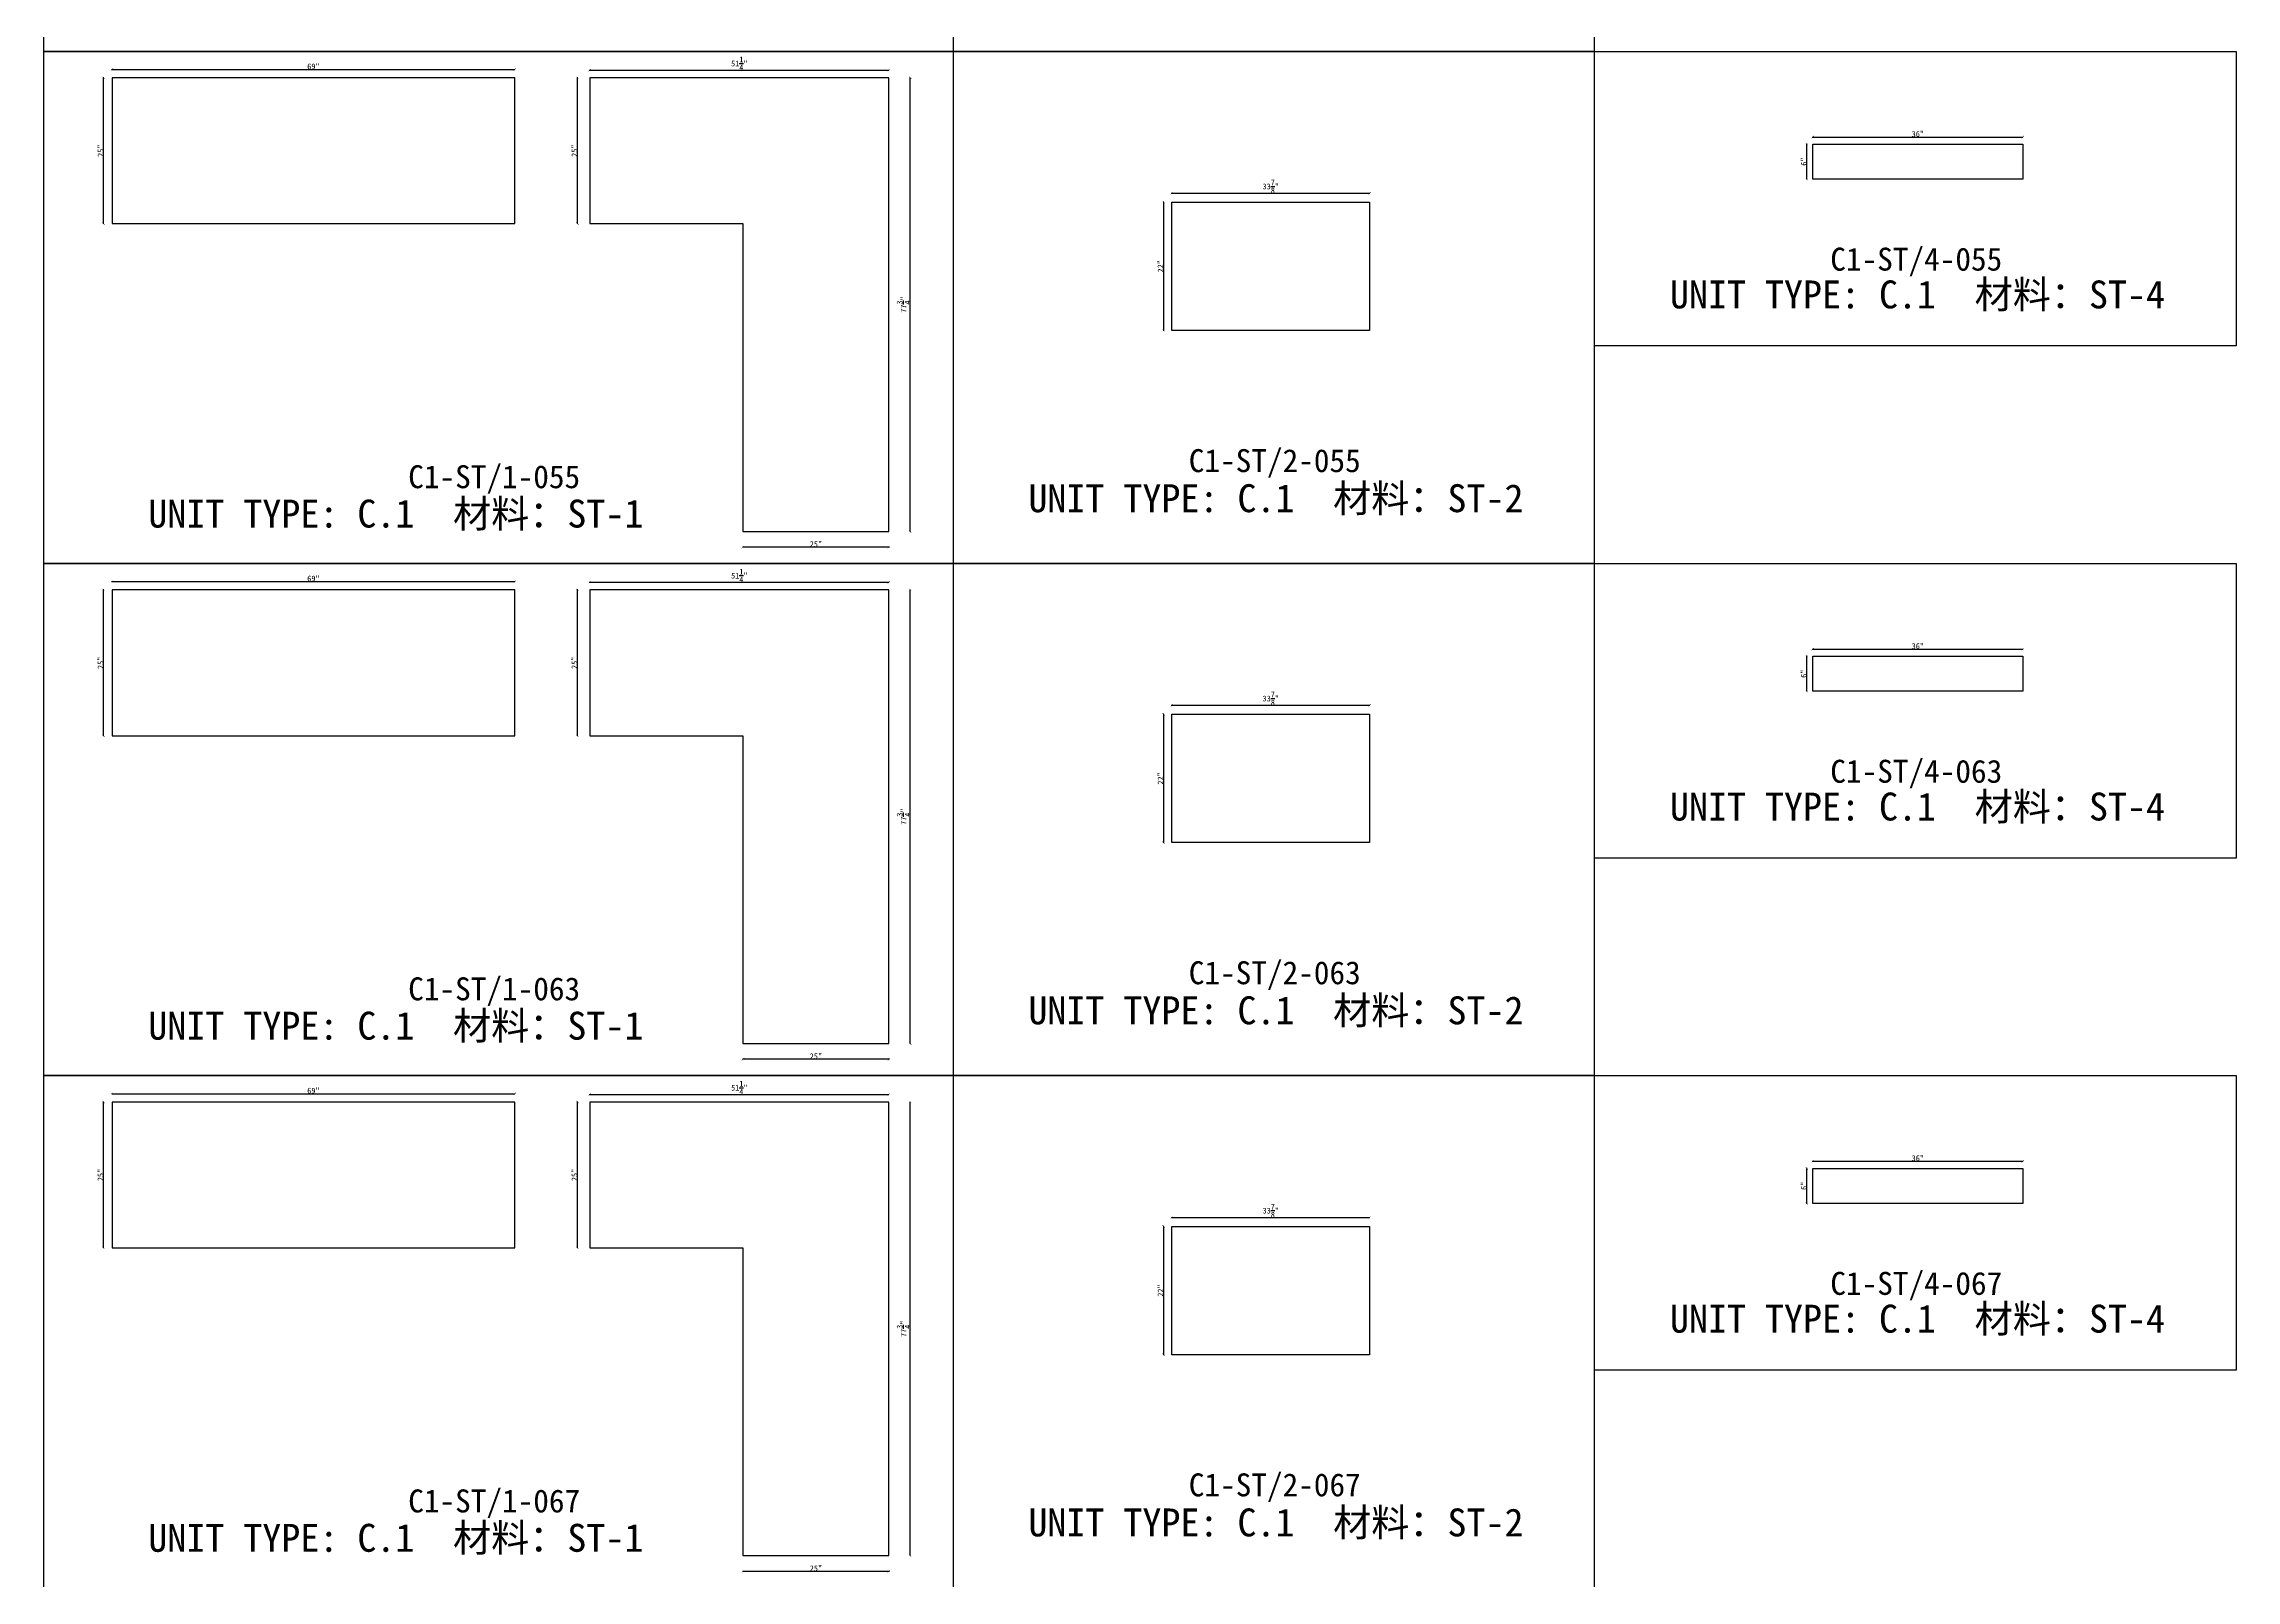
# Model space of a CAD drawing. Header units: millimetres. Extents: x -46966 to 138077, y -48408 to 2116.
# Drawn here: x -34704 to -25163, y -43480 to -36791 of the extents above; entities that cross this region are included whole.
import ezdxf
from ezdxf.enums import TextEntityAlignment as Align

# ---------------------------------------------------------------- set-up
doc = ezdxf.new("R2010")
doc.units = ezdxf.units.MM
doc.layers.add('PART_NUMBER', color=3, linetype='Continuous')
doc.styles.add('样式 1', font='')
doc.styles.get('样式 1').set_extended_font_data('NSimSun')
doc.dimstyles.new('副本 ISO-25', dxfattribs={"dimtxt": 25, "dimasz": 10, "dimexe": 1.5, "dimexo": 0.5, "dimtad": 1, "dimlfac": 0.03937, "dimlunit": 5, "dimtxsty": '样式 1', "dimblk": 'ARCHTICK', "dimcen": 2.5, "dimclrd": 256, "dimclrt": 1, "dimazin": 3, "dimtfac": 1, "dimtmove": 0, "dimatfit": 3, "dimfxlon": 1})

# ---------------------------------------------------------------- blocks, each defined once
blk = doc.blocks.new('_ArchTick')
at = {"color": 0, "linetype": 'ByBlock', "const_width": 0.15}
blk.add_lwpolyline([(-0.5, -0.5), (0.5, 0.5)], dxfattribs=at)
blk = doc.blocks.new('*D352')
at = {"color": 0, "lineweight": -2, "transparency": 16777216}
for p, q in [((-34442.7, -36939.1), (-34445.2, -36939.1)), ((-34442.7, -37574.1), (-34445.2, -37574.1))]:
    blk.add_line(p, q, dxfattribs=at)
at = {"lineweight": -2, "transparency": 16777216}
blk.add_line((-34443.7, -37574.1), (-34443.7, -36939.1), dxfattribs=at)
at = {"layer": 'Defpoints', "color": 0, "transparency": 16777216}
for p in [(-34443.7, -36939.1), (-34406.8, -36939.1), (-34406.8, -37574.1)]:
    blk.add_point(p, dxfattribs=at)
at = {"lineweight": -2, "transparency": 16777216, "xscale": 10, "yscale": 10, "zscale": 10}
for p, rotation in [((-34443.7, -36939.1), 90), ((-34443.7, -37574.1), 270)]:
    blk.add_blockref('_ArchTick', p, dxfattribs=dict(at, rotation=rotation))
at = {"color": 1, "transparency": 16777216, "insert": (-34456.9, -37256.6), "char_height": 25, "attachment_point": 5, "rotation": 90, "style": '样式 1'}
blk.add_mtext('\\A1;25"', dxfattribs=at)
blk = doc.blocks.new('*D353')
at = {"color": 0, "lineweight": -2, "transparency": 16777216}
for p, q in [((-34406.8, -36903.7), (-34406.8, -36901.2)), ((-32654.2, -36903.7), (-32654.2, -36901.2))]:
    blk.add_line(p, q, dxfattribs=at)
at = {"lineweight": -2, "transparency": 16777216}
blk.add_line((-34406.8, -36902.7), (-32654.2, -36902.7), dxfattribs=at)
at = {"layer": 'Defpoints', "color": 0, "transparency": 16777216}
for p in [(-32654.2, -36902.7), (-34406.8, -36939.1), (-32654.2, -36939.1)]:
    blk.add_point(p, dxfattribs=at)
at = {"lineweight": -2, "transparency": 16777216, "xscale": 10, "yscale": 10, "zscale": 10, "rotation": 180}
blk.add_blockref('_ArchTick', (-34406.8, -36902.7), dxfattribs=at)
at = {"lineweight": -2, "transparency": 16777216, "xscale": 10, "yscale": 10, "zscale": 10}
blk.add_blockref('_ArchTick', (-32654.2, -36902.7), dxfattribs=at)
at = {"color": 1, "transparency": 16777216, "insert": (-33530.5, -36889.6), "char_height": 25, "attachment_point": 5, "style": '样式 1'}
blk.add_mtext('\\A1;69"', dxfattribs=at)
blk = doc.blocks.new('*D354')
at = {"color": 0, "lineweight": -2, "transparency": 16777216}
for p, q in [((-32327.9, -36906.9), (-32327.9, -36904.4)), ((-31026.1, -36906.9), (-31026.1, -36904.4))]:
    blk.add_line(p, q, dxfattribs=at)
at = {"lineweight": -2, "transparency": 16777216}
blk.add_line((-32327.9, -36905.9), (-31026.1, -36905.9), dxfattribs=at)
at = {"layer": 'Defpoints', "color": 0, "transparency": 16777216}
for p in [(-31026.1, -36905.9), (-32327.9, -36939.1), (-31026.1, -36939.1)]:
    blk.add_point(p, dxfattribs=at)
at = {"lineweight": -2, "transparency": 16777216, "xscale": 10, "yscale": 10, "zscale": 10, "rotation": 180}
blk.add_blockref('_ArchTick', (-32327.9, -36905.9), dxfattribs=at)
at = {"lineweight": -2, "transparency": 16777216, "xscale": 10, "yscale": 10, "zscale": 10}
blk.add_blockref('_ArchTick', (-31026.1, -36905.9), dxfattribs=at)
at = {"color": 1, "transparency": 16777216, "insert": (-31677, -36876.9), "char_height": 25, "attachment_point": 5, "style": '样式 1'}
blk.add_mtext('\\A1;51{\\H1x;\\S1/4;}"', dxfattribs=at)
blk = doc.blocks.new('*D355')
at = {"color": 0, "lineweight": -2, "transparency": 16777216}
for p, q in [((-32380.3, -36939.1), (-32382.8, -36939.1)), ((-32380.3, -37574.1), (-32382.8, -37574.1))]:
    blk.add_line(p, q, dxfattribs=at)
at = {"lineweight": -2, "transparency": 16777216}
blk.add_line((-32381.3, -37574.1), (-32381.3, -36939.1), dxfattribs=at)
at = {"layer": 'Defpoints', "color": 0, "transparency": 16777216}
for p in [(-32381.3, -36939.1), (-32327.9, -36939.1), (-32327.9, -37574.1)]:
    blk.add_point(p, dxfattribs=at)
at = {"lineweight": -2, "transparency": 16777216, "xscale": 10, "yscale": 10, "zscale": 10}
for p, rotation in [((-32381.3, -36939.1), 90), ((-32381.3, -37574.1), 270)]:
    blk.add_blockref('_ArchTick', p, dxfattribs=dict(at, rotation=rotation))
at = {"color": 1, "transparency": 16777216, "insert": (-32394.5, -37256.6), "char_height": 25, "attachment_point": 5, "rotation": 90, "style": '样式 1'}
blk.add_mtext('\\A1;25"', dxfattribs=at)
blk = doc.blocks.new('*D356')
at = {"color": 0, "lineweight": -2, "transparency": 16777216}
for p, q in [((-31661.1, -38981.3), (-31661.1, -38983.8)), ((-31026.1, -38981.3), (-31026.1, -38983.8))]:
    blk.add_line(p, q, dxfattribs=at)
at = {"lineweight": -2, "transparency": 16777216}
blk.add_line((-31026.1, -38982.3), (-31661.1, -38982.3), dxfattribs=at)
at = {"layer": 'Defpoints', "color": 0, "transparency": 16777216}
for p in [(-31661.1, -38913.9), (-31026.1, -38913.9), (-31661.1, -38982.3)]:
    blk.add_point(p, dxfattribs=at)
at = {"lineweight": -2, "transparency": 16777216, "xscale": 10, "yscale": 10, "zscale": 10, "rotation": 180}
blk.add_blockref('_ArchTick', (-31661.1, -38982.3), dxfattribs=at)
at = {"lineweight": -2, "transparency": 16777216, "xscale": 10, "yscale": 10, "zscale": 10}
blk.add_blockref('_ArchTick', (-31026.1, -38982.3), dxfattribs=at)
at = {"color": 1, "transparency": 16777216, "insert": (-31343.6, -38969.2), "char_height": 25, "attachment_point": 5, "style": '样式 1'}
blk.add_mtext('\\A1;25"', dxfattribs=at)
blk = doc.blocks.new('*D357')
at = {"color": 0, "lineweight": -2, "transparency": 16777216}
for p, q in [((-30933.9, -36939.1), (-30931.4, -36939.1)), ((-30933.9, -38913.9), (-30931.4, -38913.9))]:
    blk.add_line(p, q, dxfattribs=at)
at = {"lineweight": -2, "transparency": 16777216}
blk.add_line((-30932.9, -38913.9), (-30932.9, -36939.1), dxfattribs=at)
at = {"layer": 'Defpoints', "color": 0, "transparency": 16777216}
for p in [(-31026.1, -36939.1), (-30932.9, -36939.1), (-31026.1, -38913.9)]:
    blk.add_point(p, dxfattribs=at)
at = {"lineweight": -2, "transparency": 16777216, "xscale": 10, "yscale": 10, "zscale": 10}
for p, rotation in [((-30932.9, -36939.1), 90), ((-30932.9, -38913.9), 270)]:
    blk.add_blockref('_ArchTick', p, dxfattribs=dict(at, rotation=rotation))
at = {"color": 1, "transparency": 16777216, "insert": (-30962, -37926.5), "char_height": 25, "attachment_point": 5, "rotation": 90, "style": '样式 1'}
blk.add_mtext('\\A1;77{\\H1x;\\S3/4;}"', dxfattribs=at)
blk = doc.blocks.new('*D358')
at = {"color": 0, "lineweight": -2, "transparency": 16777216}
for p, q in [((-29794.3, -37442.2), (-29794.3, -37439.7)), ((-28933.8, -37442.2), (-28933.8, -37439.7))]:
    blk.add_line(p, q, dxfattribs=at)
at = {"lineweight": -2, "transparency": 16777216}
blk.add_line((-29794.3, -37441.2), (-28933.8, -37441.2), dxfattribs=at)
at = {"layer": 'Defpoints', "color": 0, "transparency": 16777216}
for p in [(-29794.3, -37480.6), (-28933.8, -37441.2), (-28933.8, -37480.6)]:
    blk.add_point(p, dxfattribs=at)
at = {"lineweight": -2, "transparency": 16777216, "xscale": 10, "yscale": 10, "zscale": 10, "rotation": 180}
blk.add_blockref('_ArchTick', (-29794.3, -37441.2), dxfattribs=at)
at = {"lineweight": -2, "transparency": 16777216, "xscale": 10, "yscale": 10, "zscale": 10}
blk.add_blockref('_ArchTick', (-28933.8, -37441.2), dxfattribs=at)
at = {"color": 1, "transparency": 16777216, "insert": (-29364, -37412.1), "char_height": 25, "attachment_point": 5, "style": '样式 1'}
blk.add_mtext('\\A1;33{\\H1x;\\S7/8;}"', dxfattribs=at)
blk = doc.blocks.new('*D359')
at = {"color": 0, "lineweight": -2, "transparency": 16777216}
for p, q in [((-29829.9, -37480.6), (-29832.4, -37480.6)), ((-29829.9, -38039.4), (-29832.4, -38039.4))]:
    blk.add_line(p, q, dxfattribs=at)
at = {"lineweight": -2, "transparency": 16777216}
blk.add_line((-29830.9, -37480.6), (-29830.9, -38039.4), dxfattribs=at)
at = {"layer": 'Defpoints', "color": 0, "transparency": 16777216}
for p in [(-29794.3, -37480.6), (-29830.9, -38039.4), (-29794.3, -38039.4)]:
    blk.add_point(p, dxfattribs=at)
at = {"lineweight": -2, "transparency": 16777216, "xscale": 10, "yscale": 10, "zscale": 10}
for p, rotation in [((-29830.9, -37480.6), 90), ((-29830.9, -38039.4), 270)]:
    blk.add_blockref('_ArchTick', p, dxfattribs=dict(at, rotation=rotation))
at = {"color": 1, "transparency": 16777216, "insert": (-29844, -37760), "char_height": 25, "attachment_point": 5, "rotation": 90, "style": '样式 1'}
blk.add_mtext('\\A1;22"', dxfattribs=at)
blk = doc.blocks.new('*D360')
at = {"color": 0, "lineweight": -2, "transparency": 16777216}
for p, q in [((-27005.5, -37198), (-27005.5, -37195.5)), ((-26091.1, -37198), (-26091.1, -37195.5))]:
    blk.add_line(p, q, dxfattribs=at)
at = {"lineweight": -2, "transparency": 16777216}
blk.add_line((-27005.5, -37197), (-26091.1, -37197), dxfattribs=at)
at = {"layer": 'Defpoints', "color": 0, "transparency": 16777216}
for p in [(-26091.1, -37197), (-27005.5, -37227.9), (-26091.1, -37227.9)]:
    blk.add_point(p, dxfattribs=at)
at = {"lineweight": -2, "transparency": 16777216, "xscale": 10, "yscale": 10, "zscale": 10, "rotation": 180}
blk.add_blockref('_ArchTick', (-27005.5, -37197), dxfattribs=at)
at = {"lineweight": -2, "transparency": 16777216, "xscale": 10, "yscale": 10, "zscale": 10}
blk.add_blockref('_ArchTick', (-26091.1, -37197), dxfattribs=at)
at = {"color": 1, "transparency": 16777216, "insert": (-26548.3, -37183.9), "char_height": 25, "attachment_point": 5, "style": '样式 1'}
blk.add_mtext('\\A1;36"', dxfattribs=at)
blk = doc.blocks.new('*D361')
at = {"color": 0, "lineweight": -2, "transparency": 16777216}
for p, q in [((-27030.3, -37227.9), (-27032.8, -37227.9)), ((-27030.3, -37380.3), (-27032.8, -37380.3))]:
    blk.add_line(p, q, dxfattribs=at)
at = {"lineweight": -2, "transparency": 16777216}
blk.add_line((-27031.3, -37380.3), (-27031.3, -37227.9), dxfattribs=at)
at = {"layer": 'Defpoints', "color": 0, "transparency": 16777216}
for p in [(-27031.3, -37227.9), (-27005.5, -37227.9), (-27005.5, -37380.3)]:
    blk.add_point(p, dxfattribs=at)
at = {"lineweight": -2, "transparency": 16777216, "xscale": 10, "yscale": 10, "zscale": 10}
for p, rotation in [((-27031.3, -37227.9), 90), ((-27031.3, -37380.3), 270)]:
    blk.add_blockref('_ArchTick', p, dxfattribs=dict(at, rotation=rotation))
at = {"color": 1, "transparency": 16777216, "insert": (-27044.4, -37304.1), "char_height": 25, "attachment_point": 5, "rotation": 90, "style": '样式 1'}
blk.add_mtext('\\A1;6"', dxfattribs=at)
blk = doc.blocks.new('*D362')
at = {"color": 0, "lineweight": -2, "transparency": 16777216}
for p, q in [((-34442.7, -39168.6), (-34445.2, -39168.6)), ((-34442.7, -39803.6), (-34445.2, -39803.6))]:
    blk.add_line(p, q, dxfattribs=at)
at = {"lineweight": -2, "transparency": 16777216}
blk.add_line((-34443.7, -39803.6), (-34443.7, -39168.6), dxfattribs=at)
at = {"layer": 'Defpoints', "color": 0, "transparency": 16777216}
for p in [(-34443.7, -39168.6), (-34406.8, -39168.6), (-34406.8, -39803.6)]:
    blk.add_point(p, dxfattribs=at)
at = {"lineweight": -2, "transparency": 16777216, "xscale": 10, "yscale": 10, "zscale": 10}
for p, rotation in [((-34443.7, -39168.6), 90), ((-34443.7, -39803.6), 270)]:
    blk.add_blockref('_ArchTick', p, dxfattribs=dict(at, rotation=rotation))
at = {"color": 1, "transparency": 16777216, "insert": (-34456.9, -39486.1), "char_height": 25, "attachment_point": 5, "rotation": 90, "style": '样式 1'}
blk.add_mtext('\\A1;25"', dxfattribs=at)
blk = doc.blocks.new('*D363')
at = {"color": 0, "lineweight": -2, "transparency": 16777216}
for p, q in [((-34406.8, -39133.3), (-34406.8, -39130.8)), ((-32654.2, -39133.3), (-32654.2, -39130.8))]:
    blk.add_line(p, q, dxfattribs=at)
at = {"lineweight": -2, "transparency": 16777216}
blk.add_line((-34406.8, -39132.3), (-32654.2, -39132.3), dxfattribs=at)
at = {"layer": 'Defpoints', "color": 0, "transparency": 16777216}
for p in [(-34406.8, -39168.6), (-32654.2, -39132.3), (-32654.2, -39168.6)]:
    blk.add_point(p, dxfattribs=at)
at = {"lineweight": -2, "transparency": 16777216, "xscale": 10, "yscale": 10, "zscale": 10, "rotation": 180}
blk.add_blockref('_ArchTick', (-34406.8, -39132.3), dxfattribs=at)
at = {"lineweight": -2, "transparency": 16777216, "xscale": 10, "yscale": 10, "zscale": 10}
blk.add_blockref('_ArchTick', (-32654.2, -39132.3), dxfattribs=at)
at = {"color": 1, "transparency": 16777216, "insert": (-33530.5, -39119.2), "char_height": 25, "attachment_point": 5, "style": '样式 1'}
blk.add_mtext('\\A1;69"', dxfattribs=at)
blk = doc.blocks.new('*D364')
at = {"color": 0, "lineweight": -2, "transparency": 16777216}
for p, q in [((-32327.9, -39136.5), (-32327.9, -39134)), ((-31026.1, -39136.5), (-31026.1, -39134))]:
    blk.add_line(p, q, dxfattribs=at)
at = {"lineweight": -2, "transparency": 16777216}
blk.add_line((-32327.9, -39135.5), (-31026.1, -39135.5), dxfattribs=at)
at = {"layer": 'Defpoints', "color": 0, "transparency": 16777216}
for p in [(-32327.9, -39168.6), (-31026.1, -39135.5), (-31026.1, -39168.6)]:
    blk.add_point(p, dxfattribs=at)
at = {"lineweight": -2, "transparency": 16777216, "xscale": 10, "yscale": 10, "zscale": 10, "rotation": 180}
blk.add_blockref('_ArchTick', (-32327.9, -39135.5), dxfattribs=at)
at = {"lineweight": -2, "transparency": 16777216, "xscale": 10, "yscale": 10, "zscale": 10}
blk.add_blockref('_ArchTick', (-31026.1, -39135.5), dxfattribs=at)
at = {"color": 1, "transparency": 16777216, "insert": (-31677, -39106.5), "char_height": 25, "attachment_point": 5, "style": '样式 1'}
blk.add_mtext('\\A1;51{\\H1x;\\S1/4;}"', dxfattribs=at)
blk = doc.blocks.new('*D365')
at = {"color": 0, "lineweight": -2, "transparency": 16777216}
for p, q in [((-32380.3, -39168.6), (-32382.8, -39168.6)), ((-32380.3, -39803.6), (-32382.8, -39803.6))]:
    blk.add_line(p, q, dxfattribs=at)
at = {"lineweight": -2, "transparency": 16777216}
blk.add_line((-32381.3, -39803.6), (-32381.3, -39168.6), dxfattribs=at)
at = {"layer": 'Defpoints', "color": 0, "transparency": 16777216}
for p in [(-32381.3, -39168.6), (-32327.9, -39168.6), (-32327.9, -39803.6)]:
    blk.add_point(p, dxfattribs=at)
at = {"lineweight": -2, "transparency": 16777216, "xscale": 10, "yscale": 10, "zscale": 10}
for p, rotation in [((-32381.3, -39168.6), 90), ((-32381.3, -39803.6), 270)]:
    blk.add_blockref('_ArchTick', p, dxfattribs=dict(at, rotation=rotation))
at = {"color": 1, "transparency": 16777216, "insert": (-32394.5, -39486.1), "char_height": 25, "attachment_point": 5, "rotation": 90, "style": '样式 1'}
blk.add_mtext('\\A1;25"', dxfattribs=at)
blk = doc.blocks.new('*D366')
at = {"color": 0, "lineweight": -2, "transparency": 16777216}
for p, q in [((-31661.1, -41210.9), (-31661.1, -41213.4)), ((-31026.1, -41210.9), (-31026.1, -41213.4))]:
    blk.add_line(p, q, dxfattribs=at)
at = {"lineweight": -2, "transparency": 16777216}
blk.add_line((-31026.1, -41211.9), (-31661.1, -41211.9), dxfattribs=at)
at = {"layer": 'Defpoints', "color": 0, "transparency": 16777216}
for p in [(-31661.1, -41143.5), (-31661.1, -41211.9), (-31026.1, -41143.5)]:
    blk.add_point(p, dxfattribs=at)
at = {"lineweight": -2, "transparency": 16777216, "xscale": 10, "yscale": 10, "zscale": 10, "rotation": 180}
blk.add_blockref('_ArchTick', (-31661.1, -41211.9), dxfattribs=at)
at = {"lineweight": -2, "transparency": 16777216, "xscale": 10, "yscale": 10, "zscale": 10}
blk.add_blockref('_ArchTick', (-31026.1, -41211.9), dxfattribs=at)
at = {"color": 1, "transparency": 16777216, "insert": (-31343.6, -41198.8), "char_height": 25, "attachment_point": 5, "style": '样式 1'}
blk.add_mtext('\\A1;25"', dxfattribs=at)
blk = doc.blocks.new('*D367')
at = {"color": 0, "lineweight": -2, "transparency": 16777216}
for p, q in [((-30933.9, -39168.6), (-30931.4, -39168.6)), ((-30933.9, -41143.5), (-30931.4, -41143.5))]:
    blk.add_line(p, q, dxfattribs=at)
at = {"lineweight": -2, "transparency": 16777216}
blk.add_line((-30932.9, -41143.5), (-30932.9, -39168.6), dxfattribs=at)
at = {"layer": 'Defpoints', "color": 0, "transparency": 16777216}
for p in [(-31026.1, -39168.6), (-30932.9, -39168.6), (-31026.1, -41143.5)]:
    blk.add_point(p, dxfattribs=at)
at = {"lineweight": -2, "transparency": 16777216, "xscale": 10, "yscale": 10, "zscale": 10}
for p, rotation in [((-30932.9, -39168.6), 90), ((-30932.9, -41143.5), 270)]:
    blk.add_blockref('_ArchTick', p, dxfattribs=dict(at, rotation=rotation))
at = {"color": 1, "transparency": 16777216, "insert": (-30962, -40156), "char_height": 25, "attachment_point": 5, "rotation": 90, "style": '样式 1'}
blk.add_mtext('\\A1;77{\\H1x;\\S3/4;}"', dxfattribs=at)
blk = doc.blocks.new('*D368')
at = {"color": 0, "lineweight": -2, "transparency": 16777216}
for p, q in [((-29794.3, -39671.7), (-29794.3, -39669.2)), ((-28933.8, -39671.7), (-28933.8, -39669.2))]:
    blk.add_line(p, q, dxfattribs=at)
at = {"lineweight": -2, "transparency": 16777216}
blk.add_line((-29794.3, -39670.7), (-28933.8, -39670.7), dxfattribs=at)
at = {"layer": 'Defpoints', "color": 0, "transparency": 16777216}
for p in [(-28933.8, -39670.7), (-29794.3, -39710.2), (-28933.8, -39710.2)]:
    blk.add_point(p, dxfattribs=at)
at = {"lineweight": -2, "transparency": 16777216, "xscale": 10, "yscale": 10, "zscale": 10, "rotation": 180}
blk.add_blockref('_ArchTick', (-29794.3, -39670.7), dxfattribs=at)
at = {"lineweight": -2, "transparency": 16777216, "xscale": 10, "yscale": 10, "zscale": 10}
blk.add_blockref('_ArchTick', (-28933.8, -39670.7), dxfattribs=at)
at = {"color": 1, "transparency": 16777216, "insert": (-29364, -39641.6), "char_height": 25, "attachment_point": 5, "style": '样式 1'}
blk.add_mtext('\\A1;33{\\H1x;\\S7/8;}"', dxfattribs=at)
blk = doc.blocks.new('*D369')
at = {"color": 0, "lineweight": -2, "transparency": 16777216}
for p, q in [((-29829.9, -39710.2), (-29832.4, -39710.2)), ((-29829.9, -40269), (-29832.4, -40269))]:
    blk.add_line(p, q, dxfattribs=at)
at = {"lineweight": -2, "transparency": 16777216}
blk.add_line((-29830.9, -39710.2), (-29830.9, -40269), dxfattribs=at)
at = {"layer": 'Defpoints', "color": 0, "transparency": 16777216}
for p in [(-29794.3, -39710.2), (-29830.9, -40269), (-29794.3, -40269)]:
    blk.add_point(p, dxfattribs=at)
at = {"lineweight": -2, "transparency": 16777216, "xscale": 10, "yscale": 10, "zscale": 10}
for p, rotation in [((-29830.9, -39710.2), 90), ((-29830.9, -40269), 270)]:
    blk.add_blockref('_ArchTick', p, dxfattribs=dict(at, rotation=rotation))
at = {"color": 1, "transparency": 16777216, "insert": (-29844, -39989.6), "char_height": 25, "attachment_point": 5, "rotation": 90, "style": '样式 1'}
blk.add_mtext('\\A1;22"', dxfattribs=at)
blk = doc.blocks.new('*D370')
at = {"color": 0, "lineweight": -2, "transparency": 16777216}
for p, q in [((-27005.5, -39427.6), (-27005.5, -39425.1)), ((-26091.1, -39427.6), (-26091.1, -39425.1))]:
    blk.add_line(p, q, dxfattribs=at)
at = {"lineweight": -2, "transparency": 16777216}
blk.add_line((-27005.5, -39426.6), (-26091.1, -39426.6), dxfattribs=at)
at = {"layer": 'Defpoints', "color": 0, "transparency": 16777216}
for p in [(-27005.5, -39457.4), (-26091.1, -39426.6), (-26091.1, -39457.4)]:
    blk.add_point(p, dxfattribs=at)
at = {"lineweight": -2, "transparency": 16777216, "xscale": 10, "yscale": 10, "zscale": 10, "rotation": 180}
blk.add_blockref('_ArchTick', (-27005.5, -39426.6), dxfattribs=at)
at = {"lineweight": -2, "transparency": 16777216, "xscale": 10, "yscale": 10, "zscale": 10}
blk.add_blockref('_ArchTick', (-26091.1, -39426.6), dxfattribs=at)
at = {"color": 1, "transparency": 16777216, "insert": (-26548.3, -39413.5), "char_height": 25, "attachment_point": 5, "style": '样式 1'}
blk.add_mtext('\\A1;36"', dxfattribs=at)
blk = doc.blocks.new('*D371')
at = {"color": 0, "lineweight": -2, "transparency": 16777216}
for p, q in [((-27030.3, -39457.4), (-27032.8, -39457.4)), ((-27030.3, -39609.8), (-27032.8, -39609.8))]:
    blk.add_line(p, q, dxfattribs=at)
at = {"lineweight": -2, "transparency": 16777216}
blk.add_line((-27031.3, -39609.8), (-27031.3, -39457.4), dxfattribs=at)
at = {"layer": 'Defpoints', "color": 0, "transparency": 16777216}
for p in [(-27031.3, -39457.4), (-27005.5, -39457.4), (-27005.5, -39609.8)]:
    blk.add_point(p, dxfattribs=at)
at = {"lineweight": -2, "transparency": 16777216, "xscale": 10, "yscale": 10, "zscale": 10}
for p, rotation in [((-27031.3, -39457.4), 90), ((-27031.3, -39609.8), 270)]:
    blk.add_blockref('_ArchTick', p, dxfattribs=dict(at, rotation=rotation))
at = {"color": 1, "transparency": 16777216, "insert": (-27044.4, -39533.6), "char_height": 25, "attachment_point": 5, "rotation": 90, "style": '样式 1'}
blk.add_mtext('\\A1;6"', dxfattribs=at)
blk = doc.blocks.new('*D372')
at = {"color": 0, "lineweight": -2, "transparency": 16777216}
for p, q in [((-34442.7, -41398.2), (-34445.2, -41398.2)), ((-34442.7, -42033.2), (-34445.2, -42033.2))]:
    blk.add_line(p, q, dxfattribs=at)
at = {"lineweight": -2, "transparency": 16777216}
blk.add_line((-34443.7, -42033.2), (-34443.7, -41398.2), dxfattribs=at)
at = {"layer": 'Defpoints', "color": 0, "transparency": 16777216}
for p in [(-34443.7, -41398.2), (-34406.8, -41398.2), (-34406.8, -42033.2)]:
    blk.add_point(p, dxfattribs=at)
at = {"lineweight": -2, "transparency": 16777216, "xscale": 10, "yscale": 10, "zscale": 10}
for p, rotation in [((-34443.7, -41398.2), 90), ((-34443.7, -42033.2), 270)]:
    blk.add_blockref('_ArchTick', p, dxfattribs=dict(at, rotation=rotation))
at = {"color": 1, "transparency": 16777216, "insert": (-34456.9, -41715.7), "char_height": 25, "attachment_point": 5, "rotation": 90, "style": '样式 1'}
blk.add_mtext('\\A1;25"', dxfattribs=at)
blk = doc.blocks.new('*D373')
at = {"color": 0, "lineweight": -2, "transparency": 16777216}
for p, q in [((-34406.8, -41362.9), (-34406.8, -41360.4)), ((-32654.2, -41362.9), (-32654.2, -41360.4))]:
    blk.add_line(p, q, dxfattribs=at)
at = {"lineweight": -2, "transparency": 16777216}
blk.add_line((-34406.8, -41361.9), (-32654.2, -41361.9), dxfattribs=at)
at = {"layer": 'Defpoints', "color": 0, "transparency": 16777216}
for p in [(-34406.8, -41398.2), (-32654.2, -41361.9), (-32654.2, -41398.2)]:
    blk.add_point(p, dxfattribs=at)
at = {"lineweight": -2, "transparency": 16777216, "xscale": 10, "yscale": 10, "zscale": 10, "rotation": 180}
blk.add_blockref('_ArchTick', (-34406.8, -41361.9), dxfattribs=at)
at = {"lineweight": -2, "transparency": 16777216, "xscale": 10, "yscale": 10, "zscale": 10}
blk.add_blockref('_ArchTick', (-32654.2, -41361.9), dxfattribs=at)
at = {"color": 1, "transparency": 16777216, "insert": (-33530.5, -41348.7), "char_height": 25, "attachment_point": 5, "style": '样式 1'}
blk.add_mtext('\\A1;69"', dxfattribs=at)
blk = doc.blocks.new('*D374')
at = {"color": 0, "lineweight": -2, "transparency": 16777216}
for p, q in [((-32327.9, -41366.1), (-32327.9, -41363.6)), ((-31026.1, -41366.1), (-31026.1, -41363.6))]:
    blk.add_line(p, q, dxfattribs=at)
at = {"lineweight": -2, "transparency": 16777216}
blk.add_line((-32327.9, -41365.1), (-31026.1, -41365.1), dxfattribs=at)
at = {"layer": 'Defpoints', "color": 0, "transparency": 16777216}
for p in [(-32327.9, -41398.2), (-31026.1, -41365.1), (-31026.1, -41398.2)]:
    blk.add_point(p, dxfattribs=at)
at = {"lineweight": -2, "transparency": 16777216, "xscale": 10, "yscale": 10, "zscale": 10, "rotation": 180}
blk.add_blockref('_ArchTick', (-32327.9, -41365.1), dxfattribs=at)
at = {"lineweight": -2, "transparency": 16777216, "xscale": 10, "yscale": 10, "zscale": 10}
blk.add_blockref('_ArchTick', (-31026.1, -41365.1), dxfattribs=at)
at = {"color": 1, "transparency": 16777216, "insert": (-31677, -41336), "char_height": 25, "attachment_point": 5, "style": '样式 1'}
blk.add_mtext('\\A1;51{\\H1x;\\S1/4;}"', dxfattribs=at)
blk = doc.blocks.new('*D375')
at = {"color": 0, "lineweight": -2, "transparency": 16777216}
for p, q in [((-32380.3, -41398.2), (-32382.8, -41398.2)), ((-32380.3, -42033.2), (-32382.8, -42033.2))]:
    blk.add_line(p, q, dxfattribs=at)
at = {"lineweight": -2, "transparency": 16777216}
blk.add_line((-32381.3, -42033.2), (-32381.3, -41398.2), dxfattribs=at)
at = {"layer": 'Defpoints', "color": 0, "transparency": 16777216}
for p in [(-32381.3, -41398.2), (-32327.9, -41398.2), (-32327.9, -42033.2)]:
    blk.add_point(p, dxfattribs=at)
at = {"lineweight": -2, "transparency": 16777216, "xscale": 10, "yscale": 10, "zscale": 10}
for p, rotation in [((-32381.3, -41398.2), 90), ((-32381.3, -42033.2), 270)]:
    blk.add_blockref('_ArchTick', p, dxfattribs=dict(at, rotation=rotation))
at = {"color": 1, "transparency": 16777216, "insert": (-32394.5, -41715.7), "char_height": 25, "attachment_point": 5, "rotation": 90, "style": '样式 1'}
blk.add_mtext('\\A1;25"', dxfattribs=at)
blk = doc.blocks.new('*D376')
at = {"color": 0, "lineweight": -2, "transparency": 16777216}
for p, q in [((-31661.1, -43440.5), (-31661.1, -43443)), ((-31026.1, -43440.5), (-31026.1, -43443))]:
    blk.add_line(p, q, dxfattribs=at)
at = {"lineweight": -2, "transparency": 16777216}
blk.add_line((-31026.1, -43441.5), (-31661.1, -43441.5), dxfattribs=at)
at = {"layer": 'Defpoints', "color": 0, "transparency": 16777216}
for p in [(-31661.1, -43373), (-31026.1, -43373), (-31661.1, -43441.5)]:
    blk.add_point(p, dxfattribs=at)
at = {"lineweight": -2, "transparency": 16777216, "xscale": 10, "yscale": 10, "zscale": 10, "rotation": 180}
blk.add_blockref('_ArchTick', (-31661.1, -43441.5), dxfattribs=at)
at = {"lineweight": -2, "transparency": 16777216, "xscale": 10, "yscale": 10, "zscale": 10}
blk.add_blockref('_ArchTick', (-31026.1, -43441.5), dxfattribs=at)
at = {"color": 1, "transparency": 16777216, "insert": (-31343.6, -43428.3), "char_height": 25, "attachment_point": 5, "style": '样式 1'}
blk.add_mtext('\\A1;25"', dxfattribs=at)
blk = doc.blocks.new('*D377')
at = {"color": 0, "lineweight": -2, "transparency": 16777216}
for p, q in [((-30933.9, -41398.2), (-30931.4, -41398.2)), ((-30933.9, -43373), (-30931.4, -43373))]:
    blk.add_line(p, q, dxfattribs=at)
at = {"lineweight": -2, "transparency": 16777216}
blk.add_line((-30932.9, -43373), (-30932.9, -41398.2), dxfattribs=at)
at = {"layer": 'Defpoints', "color": 0, "transparency": 16777216}
for p in [(-31026.1, -41398.2), (-30932.9, -41398.2), (-31026.1, -43373)]:
    blk.add_point(p, dxfattribs=at)
at = {"lineweight": -2, "transparency": 16777216, "xscale": 10, "yscale": 10, "zscale": 10}
for p, rotation in [((-30932.9, -41398.2), 90), ((-30932.9, -43373), 270)]:
    blk.add_blockref('_ArchTick', p, dxfattribs=dict(at, rotation=rotation))
at = {"color": 1, "transparency": 16777216, "insert": (-30962, -42385.6), "char_height": 25, "attachment_point": 5, "rotation": 90, "style": '样式 1'}
blk.add_mtext('\\A1;77{\\H1x;\\S3/4;}"', dxfattribs=at)
blk = doc.blocks.new('*D378')
at = {"color": 0, "lineweight": -2, "transparency": 16777216}
for p, q in [((-29794.3, -41901.3), (-29794.3, -41898.8)), ((-28933.8, -41901.3), (-28933.8, -41898.8))]:
    blk.add_line(p, q, dxfattribs=at)
at = {"lineweight": -2, "transparency": 16777216}
blk.add_line((-29794.3, -41900.3), (-28933.8, -41900.3), dxfattribs=at)
at = {"layer": 'Defpoints', "color": 0, "transparency": 16777216}
for p in [(-29794.3, -41939.7), (-28933.8, -41900.3), (-28933.8, -41939.7)]:
    blk.add_point(p, dxfattribs=at)
at = {"lineweight": -2, "transparency": 16777216, "xscale": 10, "yscale": 10, "zscale": 10, "rotation": 180}
blk.add_blockref('_ArchTick', (-29794.3, -41900.3), dxfattribs=at)
at = {"lineweight": -2, "transparency": 16777216, "xscale": 10, "yscale": 10, "zscale": 10}
blk.add_blockref('_ArchTick', (-28933.8, -41900.3), dxfattribs=at)
at = {"color": 1, "transparency": 16777216, "insert": (-29364, -41871.2), "char_height": 25, "attachment_point": 5, "style": '样式 1'}
blk.add_mtext('\\A1;33{\\H1x;\\S7/8;}"', dxfattribs=at)
blk = doc.blocks.new('*D379')
at = {"color": 0, "lineweight": -2, "transparency": 16777216}
for p, q in [((-29829.9, -41939.7), (-29832.4, -41939.7)), ((-29829.9, -42498.5), (-29832.4, -42498.5))]:
    blk.add_line(p, q, dxfattribs=at)
at = {"lineweight": -2, "transparency": 16777216}
blk.add_line((-29830.9, -41939.7), (-29830.9, -42498.5), dxfattribs=at)
at = {"layer": 'Defpoints', "color": 0, "transparency": 16777216}
for p in [(-29794.3, -41939.7), (-29830.9, -42498.5), (-29794.3, -42498.5)]:
    blk.add_point(p, dxfattribs=at)
at = {"lineweight": -2, "transparency": 16777216, "xscale": 10, "yscale": 10, "zscale": 10}
for p, rotation in [((-29830.9, -41939.7), 90), ((-29830.9, -42498.5), 270)]:
    blk.add_blockref('_ArchTick', p, dxfattribs=dict(at, rotation=rotation))
at = {"color": 1, "transparency": 16777216, "insert": (-29844, -42219.1), "char_height": 25, "attachment_point": 5, "rotation": 90, "style": '样式 1'}
blk.add_mtext('\\A1;22"', dxfattribs=at)
blk = doc.blocks.new('*D380')
at = {"color": 0, "lineweight": -2, "transparency": 16777216}
for p, q in [((-27005.5, -41657.2), (-27005.5, -41654.7)), ((-26091.1, -41657.2), (-26091.1, -41654.7))]:
    blk.add_line(p, q, dxfattribs=at)
at = {"lineweight": -2, "transparency": 16777216}
blk.add_line((-27005.5, -41656.2), (-26091.1, -41656.2), dxfattribs=at)
at = {"layer": 'Defpoints', "color": 0, "transparency": 16777216}
for p in [(-27005.5, -41687), (-26091.1, -41656.2), (-26091.1, -41687)]:
    blk.add_point(p, dxfattribs=at)
at = {"lineweight": -2, "transparency": 16777216, "xscale": 10, "yscale": 10, "zscale": 10, "rotation": 180}
blk.add_blockref('_ArchTick', (-27005.5, -41656.2), dxfattribs=at)
at = {"lineweight": -2, "transparency": 16777216, "xscale": 10, "yscale": 10, "zscale": 10}
blk.add_blockref('_ArchTick', (-26091.1, -41656.2), dxfattribs=at)
at = {"color": 1, "transparency": 16777216, "insert": (-26548.3, -41643), "char_height": 25, "attachment_point": 5, "style": '样式 1'}
blk.add_mtext('\\A1;36"', dxfattribs=at)
blk = doc.blocks.new('*D381')
at = {"color": 0, "lineweight": -2, "transparency": 16777216}
for p, q in [((-27030.3, -41687), (-27032.8, -41687)), ((-27030.3, -41839.4), (-27032.8, -41839.4))]:
    blk.add_line(p, q, dxfattribs=at)
at = {"lineweight": -2, "transparency": 16777216}
blk.add_line((-27031.3, -41839.4), (-27031.3, -41687), dxfattribs=at)
at = {"layer": 'Defpoints', "color": 0, "transparency": 16777216}
for p in [(-27031.3, -41687), (-27005.5, -41687), (-27005.5, -41839.4)]:
    blk.add_point(p, dxfattribs=at)
at = {"lineweight": -2, "transparency": 16777216, "xscale": 10, "yscale": 10, "zscale": 10}
for p, rotation in [((-27031.3, -41687), 90), ((-27031.3, -41839.4), 270)]:
    blk.add_blockref('_ArchTick', p, dxfattribs=dict(at, rotation=rotation))
at = {"color": 1, "transparency": 16777216, "insert": (-27044.4, -41763.2), "char_height": 25, "attachment_point": 5, "rotation": 90, "style": '样式 1'}
blk.add_mtext('\\A1;6"', dxfattribs=at)

msp = doc.modelspace()

# ---------------------------------------------------------------- linework, layer by layer
at = {"color": 1}
for points in [[(-34703.541, -34594.564), (-30746.66, -34594.564), (-30746.66, -36824.131), (-34703.541, -36824.131)], [(-30746.66, -36824.131), (-27954.785, -36824.131), (-27954.785, -34594.564), (-30746.66, -34594.564)], [(-34703.541, -36824.131), (-30746.66, -36824.131), (-30746.66, -39053.698), (-34703.541, -39053.698)], [(-30746.66, -39053.698), (-27954.785, -39053.698), (-27954.785, -36824.131), (-30746.66, -36824.131)], [(-27954.785, -36824.131), (-25162.911, -36824.131), (-25162.911, -38106.529), (-27954.785, -38106.529)], [(-34703.541, -39053.698), (-30746.66, -39053.698), (-30746.66, -41283.266), (-34703.541, -41283.266)], [(-30746.66, -41283.266), (-27954.785, -41283.266), (-27954.785, -39053.698), (-30746.66, -39053.698)], [(-27954.785, -39053.698), (-25162.911, -39053.698), (-25162.911, -40336.096), (-27954.785, -40336.096)], [(-34703.541, -41283.266), (-30746.66, -41283.266), (-30746.66, -43512.833), (-34703.541, -43512.833)], [(-30746.66, -43512.833), (-27954.785, -43512.833), (-27954.785, -41283.266), (-30746.66, -41283.266)], [(-27954.785, -41283.266), (-25162.911, -41283.266), (-25162.911, -42565.663), (-27954.785, -42565.663)]]:
    msp.add_lwpolyline(points, close=True, dxfattribs=at)
for points in [[(-34406.79, -37574.058), (-32654.19, -37574.058), (-32654.19, -36939.058), (-34406.79, -36939.058)], [(-31026.145, -36939.058), (-32327.895, -36939.058), (-32327.895, -37574.058), (-31661.145, -37574.058), (-31661.145, -38913.908), (-31026.145, -38913.908)], [(-27005.466, -37227.868), (-26091.066, -37227.868), (-26091.066, -37380.268), (-27005.466, -37380.268)], [(-29794.261, -37480.6), (-28933.836, -37480.6), (-28933.836, -38039.4), (-29794.261, -38039.4)], [(-34406.79, -39803.625), (-32654.19, -39803.625), (-32654.19, -39168.625), (-34406.79, -39168.625)], [(-31026.145, -39168.625), (-32327.895, -39168.625), (-32327.895, -39803.625), (-31661.145, -39803.625), (-31661.145, -41143.475), (-31026.145, -41143.475)], [(-27005.466, -39457.435), (-26091.066, -39457.435), (-26091.066, -39609.835), (-27005.466, -39609.835)], [(-29794.261, -39710.167), (-28933.836, -39710.167), (-28933.836, -40268.967), (-29794.261, -40268.967)], [(-34406.79, -42033.192), (-32654.19, -42033.192), (-32654.19, -41398.192), (-34406.79, -41398.192)], [(-31026.145, -41398.192), (-32327.895, -41398.192), (-32327.895, -42033.192), (-31661.145, -42033.192), (-31661.145, -43373.042), (-31026.145, -43373.042)], [(-27005.466, -41687.002), (-26091.066, -41687.002), (-26091.066, -41839.402), (-27005.466, -41839.402)], [(-29794.261, -41939.734), (-28933.836, -41939.734), (-28933.836, -42498.534), (-29794.261, -42498.534)]]:
    msp.add_lwpolyline(points, close=True)

# ---------------------------------------------------------------- texts
at = {"style": '样式 1'}
for s, p in [('UNIT TYPE: C.1', (-27627.157, -37943.025)), ('材料：ST-4', (-26300.876, -37943.025)), ('UNIT TYPE: C.1', (-30419.032, -38830.203)), ('材料：ST-2', (-29092.751, -38830.203)), ('UNIT TYPE: C.1', (-34249.118, -38897.156)), ('材料：ST-1', (-32922.837, -38897.156)), ('UNIT TYPE: C.1', (-27627.157, -40172.592)), ('材料：ST-4', (-26300.876, -40172.592)), ('材料：ST-2', (-29092.751, -41059.77)), ('UNIT TYPE: C.1', (-34249.118, -41126.723)), ('材料：ST-1', (-32922.837, -41126.723)), ('UNIT TYPE: C.1', (-30419.032, -41059.77)), ('材料：ST-4', (-26300.876, -42402.159)), ('UNIT TYPE: C.1', (-27627.157, -42402.159)), ('材料：ST-1', (-32922.837, -43356.291)), ('UNIT TYPE: C.1', (-30419.032, -43289.337)), ('材料：ST-2', (-29092.751, -43289.337)), ('UNIT TYPE: C.1', (-34249.118, -43356.291))]:
    msp.add_text(s, height=121.5865, dxfattribs=at).set_placement(p)
at = {"layer": 'PART_NUMBER', "color": 3, "style": '样式 1'}
for s, p in [('C1-ST/4-055', (-26554.922, -37728.698)), ('C1-ST/1-055', (-32743.678, -38675.868)), ('C1-ST/2-055', (-29346.796, -38605.868)), ('C1-ST/4-063', (-26554.922, -39958.265)), ('C1-ST/2-063', (-29346.796, -40835.435)), ('C1-ST/1-063', (-32743.678, -40905.435)), ('C1-ST/4-067', (-26554.922, -42187.832)), ('C1-ST/2-067', (-29346.796, -43065.002)), ('C1-ST/1-067', (-32743.678, -43135.002))]:
    msp.add_text(s, height=100, dxfattribs=at).set_placement(p, align=Align.MIDDLE_CENTER)

# ---------------------------------------------------------------- dimensions: what is measured, and where the dimension line sits
for base, p1, p2, picture, middle in [((-32654.19, -36902.727), (-34406.79, -36939.058), (-32654.19, -36939.058), '*D353', (-33530.49, -36889.602)), ((-31026.145, -36905.925), (-32327.895, -36939.058), (-31026.145, -36939.058), '*D354', (-31677.02, -36876.901)), ((-26091.066, -37197.032), (-27005.466, -37227.868), (-26091.066, -37227.868), '*D360', (-26548.266, -37183.907)), ((-28933.836, -37441.173), (-29794.261, -37480.6), (-28933.836, -37480.6), '*D358', (-29364.048, -37412.079)), ((-31661.145, -38982.323), (-31026.145, -38913.908), (-31661.145, -38913.908), '*D356', (-31343.645, -38969.198)), ((-32654.19, -39132.294), (-34406.79, -39168.625), (-32654.19, -39168.625), '*D363', (-33530.49, -39119.169)), ((-31026.145, -39135.492), (-32327.895, -39168.625), (-31026.145, -39168.625), '*D364', (-31677.02, -39106.469)), ((-26091.066, -39426.599), (-27005.466, -39457.435), (-26091.066, -39457.435), '*D370', (-26548.266, -39413.474)), ((-28933.836, -39670.74), (-29794.261, -39710.167), (-28933.836, -39710.167), '*D368', (-29364.048, -39641.647)), ((-31661.145, -41211.891), (-31026.145, -41143.475), (-31661.145, -41143.475), '*D366', (-31343.645, -41198.766)), ((-31026.145, -41365.059), (-32327.895, -41398.192), (-31026.145, -41398.192), '*D374', (-31677.02, -41336.036)), ((-32654.19, -41361.862), (-34406.79, -41398.192), (-32654.19, -41398.192), '*D373', (-33530.49, -41348.737)), ((-26091.066, -41656.166), (-27005.466, -41687.002), (-26091.066, -41687.002), '*D380', (-26548.266, -41643.041)), ((-28933.836, -41900.307), (-29794.261, -41939.734), (-28933.836, -41939.734), '*D378', (-29364.048, -41871.214)), ((-31661.145, -43441.458), (-31026.145, -43373.042), (-31661.145, -43373.042), '*D376', (-31343.645, -43428.333))]:
    dim = msp.add_linear_dim(base=base, p1=p1, p2=p2, dimstyle='副本 ISO-25')
    dim.commit()
    dim.dimension.update_dxf_attribs({"geometry": picture, "text_midpoint": middle})
for base, p1, p2, picture, middle in [((-34443.729, -36939.058), (-34406.79, -37574.058), (-34406.79, -36939.058), '*D352', (-34456.854, -37256.558)), ((-32381.34, -36939.058), (-32327.895, -37574.058), (-32327.895, -36939.058), '*D355', (-32394.465, -37256.558)), ((-30932.922, -36939.058), (-31026.145, -38913.908), (-31026.145, -36939.058), '*D357', (-30962.016, -37926.483)), ((-27031.301, -37227.868), (-27005.466, -37380.268), (-27005.466, -37227.868), '*D361', (-27044.426, -37304.068)), ((-29830.907, -38039.4), (-29794.261, -37480.6), (-29794.261, -38039.4), '*D359', (-29844.032, -37760)), ((-34443.729, -39168.625), (-34406.79, -39803.625), (-34406.79, -39168.625), '*D362', (-34456.854, -39486.125)), ((-32381.34, -39168.625), (-32327.895, -39803.625), (-32327.895, -39168.625), '*D365', (-32394.465, -39486.125)), ((-30932.922, -39168.625), (-31026.145, -41143.475), (-31026.145, -39168.625), '*D367', (-30962.016, -40156.05)), ((-27031.301, -39457.435), (-27005.466, -39609.835), (-27005.466, -39457.435), '*D371', (-27044.426, -39533.635)), ((-29830.907, -40268.967), (-29794.261, -39710.167), (-29794.261, -40268.967), '*D369', (-29844.032, -39989.567)), ((-34443.729, -41398.192), (-34406.79, -42033.192), (-34406.79, -41398.192), '*D372', (-34456.854, -41715.692)), ((-32381.34, -41398.192), (-32327.895, -42033.192), (-32327.895, -41398.192), '*D375', (-32394.465, -41715.692)), ((-30932.922, -41398.192), (-31026.145, -43373.042), (-31026.145, -41398.192), '*D377', (-30962.016, -42385.617)), ((-27031.301, -41687.002), (-27005.466, -41839.402), (-27005.466, -41687.002), '*D381', (-27044.426, -41763.202)), ((-29830.907, -42498.534), (-29794.261, -41939.734), (-29794.261, -42498.534), '*D379', (-29844.032, -42219.134))]:
    dim = msp.add_linear_dim(base=base, p1=p1, p2=p2, angle=90, dimstyle='副本 ISO-25')
    dim.commit()
    dim.dimension.update_dxf_attribs({"geometry": picture, "text_midpoint": middle})

doc.saveas('drawing.dxf')
